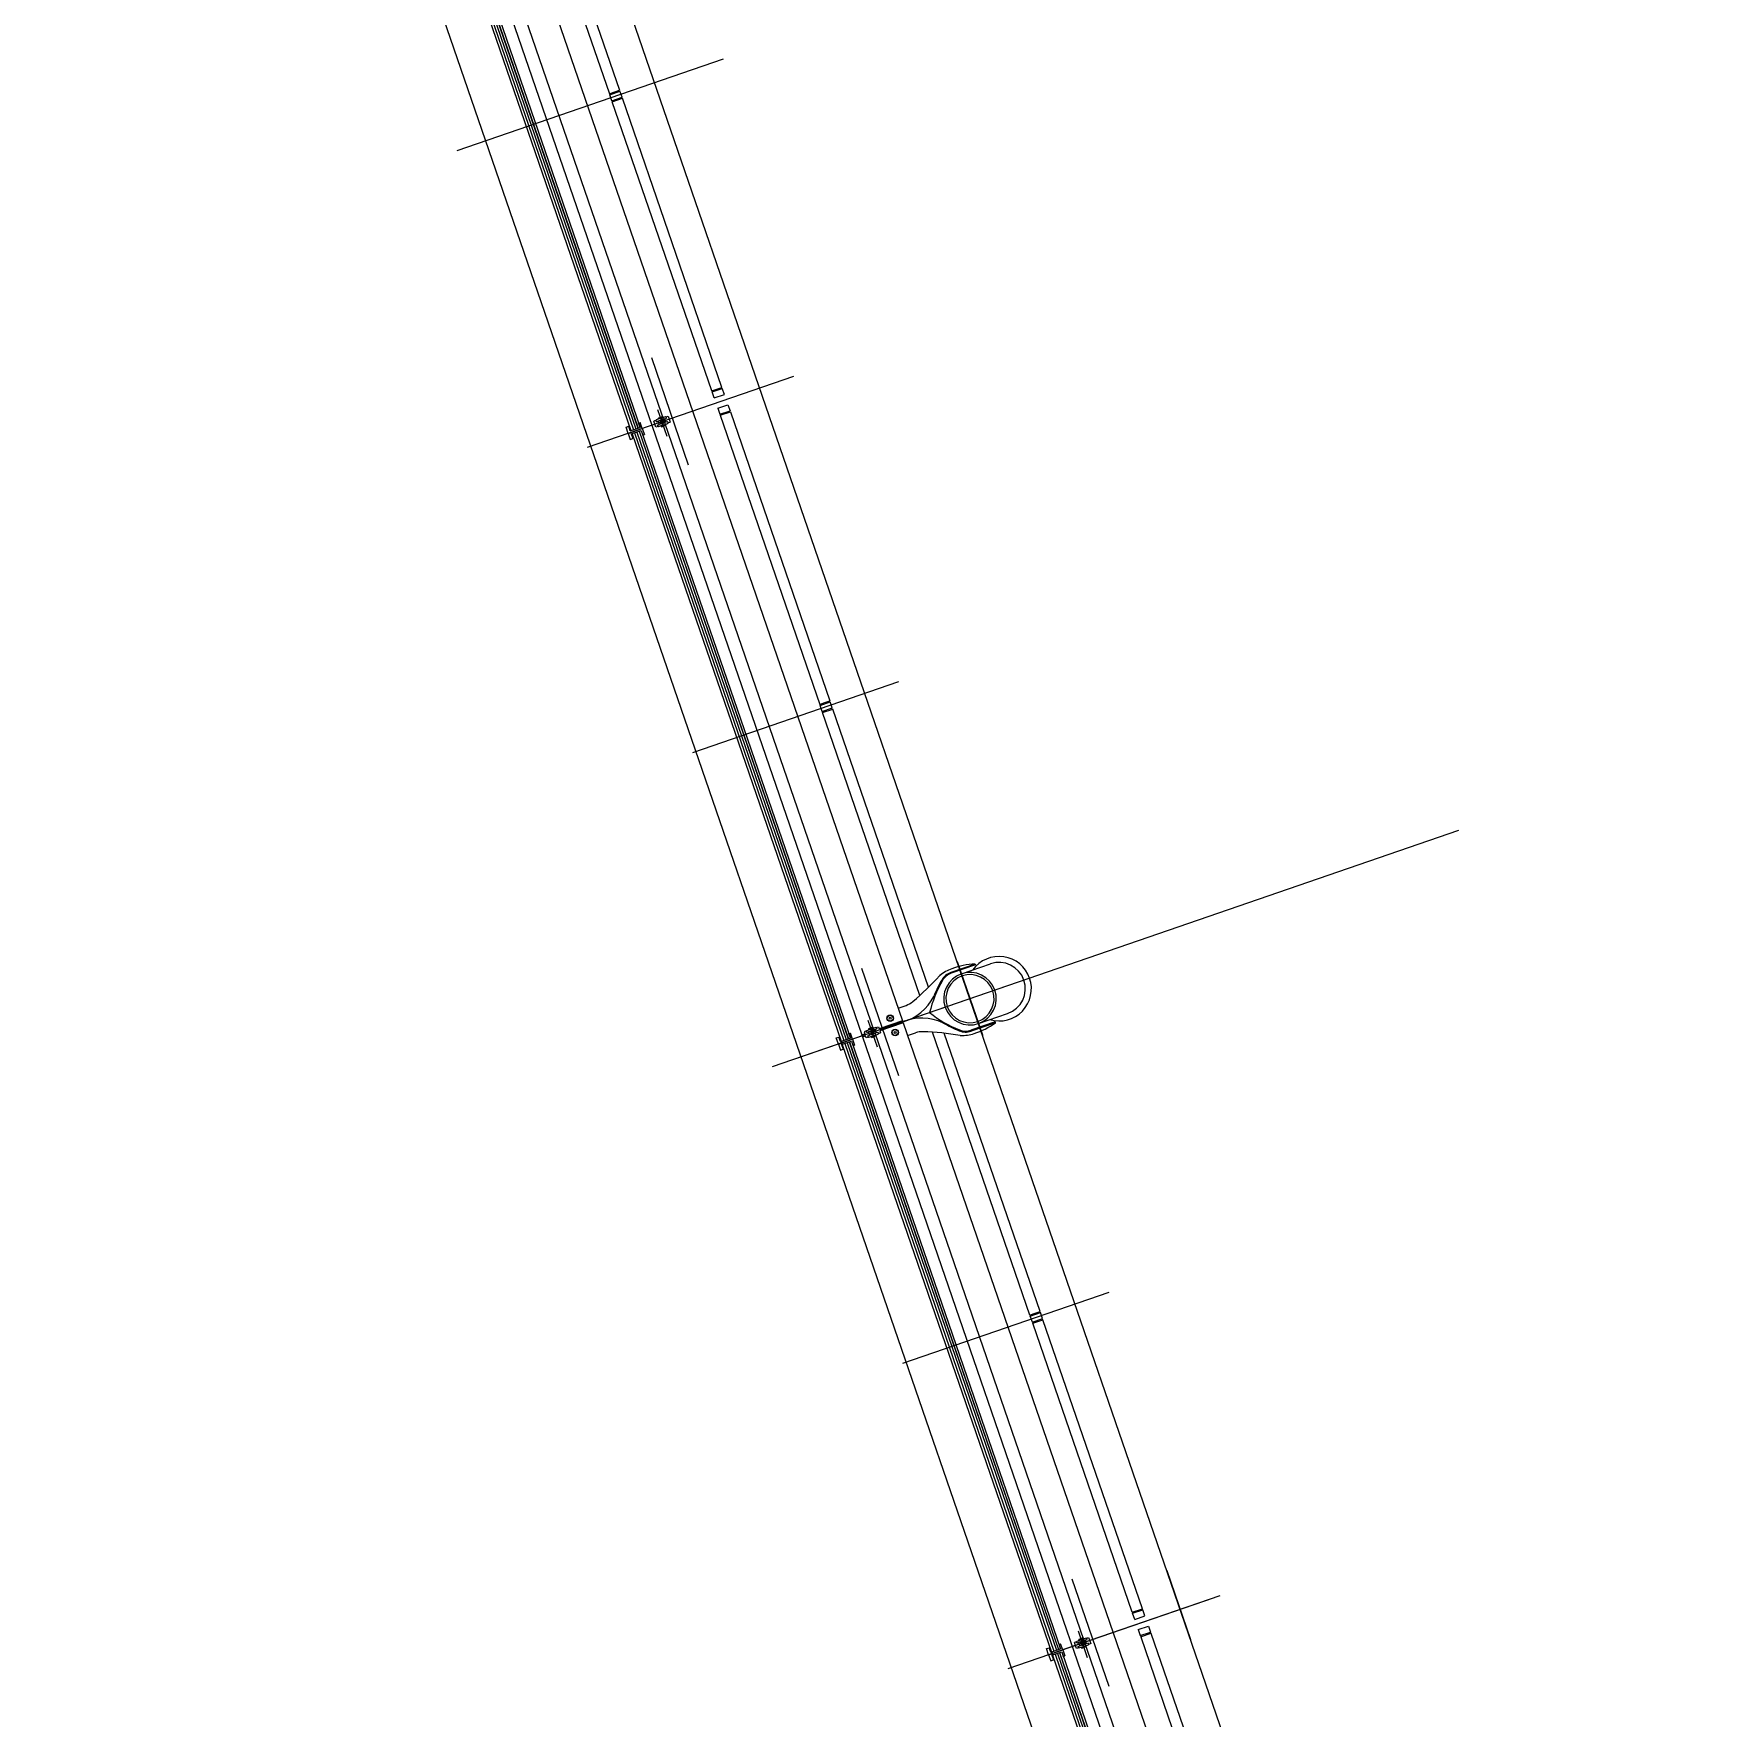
# Model space of a CAD drawing. Extents: x 809487 to 809680, y 818779 to 819225.
# Drawn here: x 809520.34 to 809528.15, y 819100.19 to 819108.01 of the extents above; entities that cross this region are included whole.
import ezdxf

# ---------------------------------------------------------------- set-up
doc = ezdxf.new("R2010")
doc.units = 0
for name, color, linetype in [('F-RC', 7, 'Continuous'), ('MAJ214__', 7, 'Continuous'), ('MAJ270__', 7, 'Continuous'), ('MAJ292__', 7, 'Continuous')]:
    doc.layers.add(name, color=color, linetype=linetype)

msp = doc.modelspace()

# ---------------------------------------------------------------- linework, layer by layer
at = {"layer": 'F-RC'}
for p, q in [((809522.8535, 819108.3621), (809523.0635, 819107.7522)), ((809522.8062, 819108.3458), (809523.0162, 819107.7359)), ((809523.0162, 819107.7359), (809523.0359, 819107.7427)), ((809523.0179, 819107.7312), (809523.0651, 819107.7475)), ((809523.0197, 819107.7319), (809523.0181, 819107.7366)), ((809523.0359, 819107.7427), (809523.0635, 819107.7522)), ((809523.0632, 819107.7468), (809523.0616, 819107.7516)), ((809523.0749, 819107.7191), (809523.0651, 819107.7475)), ((809523.0276, 819107.7028), (809523.0179, 819107.7312)), ((809523.0276, 819107.7028), (809523.0749, 819107.7191)), ((809523.0293, 819107.6981), (809523.0765, 819107.7144)), ((809523.4916, 819106.3555), (809523.0293, 819107.6981)), ((809523.0311, 819107.6988), (809523.0295, 819107.7035)), ((809523.0746, 819107.7137), (809523.073, 819107.7185)), ((809523.5388, 819106.3717), (809523.0765, 819107.7144)), ((809523.4916, 819106.3555), (809523.5388, 819106.3717)), ((809523.4932, 819106.3507), (809523.5405, 819106.367)), ((809523.503, 819106.3224), (809523.4932, 819106.3507)), ((809523.4951, 819106.3514), (809523.4935, 819106.3561)), ((809523.503, 819106.3224), (809523.5502, 819106.3387)), ((809523.5386, 819106.3664), (809523.5369, 819106.3711)), ((809523.5502, 819106.3387), (809523.5405, 819106.367)), ((809523.5192, 819106.2751), (809523.5665, 819106.2914)), ((809523.5192, 819106.2751), (809523.529, 819106.2467)), ((809523.529, 819106.2467), (809523.5763, 819106.263)), ((809523.5306, 819106.242), (809523.5779, 819106.2583)), ((809523.5309, 819106.2474), (809523.5325, 819106.2427)), ((809523.5665, 819106.2914), (809523.5763, 819106.263)), ((809523.5744, 819106.2624), (809523.576, 819106.2576)), ((809523.5779, 819106.2583), (809524.0402, 819104.9156)), ((809523.5306, 819106.242), (809523.9929, 819104.8994)), ((809524.0126, 819104.9061), (809524.0402, 819104.9156)), ((809524.0399, 819104.9103), (809524.0383, 819104.915)), ((809523.9929, 819104.8994), (809524.0126, 819104.9061)), ((809523.9946, 819104.8946), (809524.0418, 819104.9109)), ((809524.0043, 819104.8663), (809523.9946, 819104.8946)), ((809523.9965, 819104.8953), (809523.9948, 819104.9)), ((809524.0043, 819104.8663), (809524.0516, 819104.8826)), ((809524.006, 819104.8616), (809524.0532, 819104.8778)), ((809524.4584, 819103.5477), (809524.006, 819104.8616)), ((809524.0078, 819104.8622), (809524.0062, 819104.8669)), ((809524.0516, 819104.8826), (809524.0418, 819104.9109)), ((809524.0513, 819104.8772), (809524.0497, 819104.8819)), ((809524.4984, 819103.5851), (809524.0532, 819104.8778)), ((809524.9696, 819102.0628), (809524.5172, 819103.3767)), ((809525.0169, 819102.0791), (809524.5718, 819103.3718)), ((809524.9696, 819102.0628), (809524.9893, 819102.0696)), ((809524.9713, 819102.0581), (809525.0185, 819102.0744)), ((809524.981, 819102.0297), (809524.9713, 819102.0581)), ((809524.9732, 819102.0587), (809524.9715, 819102.0635)), ((809524.981, 819102.0297), (809525.0283, 819102.046)), ((809524.9827, 819102.025), (809525.0299, 819102.0413)), ((809525.445, 819100.6824), (809524.9827, 819102.025)), ((809524.9846, 819102.0256), (809524.9829, 819102.0304)), ((809524.9893, 819102.0696), (809525.0169, 819102.0791)), ((809525.0167, 819102.0737), (809525.015, 819102.0784)), ((809525.0283, 819102.046), (809525.0185, 819102.0744)), ((809525.028, 819102.0406), (809525.0264, 819102.0453)), ((809525.4922, 819100.6986), (809525.0299, 819102.0413)), ((809525.445, 819100.6824), (809525.4922, 819100.6986)), ((809525.4466, 819100.6776), (809525.4939, 819100.6939)), ((809525.492, 819100.6933), (809525.4904, 819100.698)), ((809525.5036, 819100.6655), (809525.4939, 819100.6939)), ((809525.4564, 819100.6493), (809525.4466, 819100.6776)), ((809525.4485, 819100.6783), (809525.4469, 819100.683)), ((809525.4564, 819100.6493), (809525.5036, 819100.6655)), ((809525.4726, 819100.602), (809525.5199, 819100.6183)), ((809525.5199, 819100.6183), (809525.5297, 819100.5899)), ((809525.4726, 819100.602), (809525.4824, 819100.5736)), ((809525.4824, 819100.5736), (809525.5297, 819100.5899)), ((809525.484, 819100.5689), (809525.5313, 819100.5852)), ((809525.484, 819100.5689), (809525.9463, 819099.2263)), ((809525.4843, 819100.5743), (809525.4859, 819100.5695)), ((809525.5278, 819100.5893), (809525.5294, 819100.5845)), ((809525.5313, 819100.5852), (809525.9936, 819099.2425))]:
    msp.add_line(p, q, dxfattribs=at)
at = {"layer": 'MAJ214__'}
for p, q in [((809522.156, 819108.9971), (809523.1278, 819106.1747)), ((809522.1673, 819109.001), (809523.1391, 819106.1786)), ((809522.1768, 819109.0042), (809523.1486, 819106.1819)), ((809522.1775, 819109.0045), (809523.1493, 819106.1821)), ((809522.2382, 819109.028), (809524.1883, 819103.3644)), ((809523.1535, 819106.1677), (809524.1253, 819103.3453)), ((809523.1542, 819106.1679), (809524.126, 819103.3456)), ((809523.233, 819106.2188), (809523.2226, 819106.2153)), ((809523.2324, 819106.1869), (809523.2226, 819106.2153)), ((809523.2428, 819106.1905), (809523.2324, 819106.1869)), ((809523.2403, 819106.1963), (809523.2479, 819106.1989)), ((809523.273, 819106.226), (809523.2422, 819106.2154)), ((809523.2431, 819106.2279), (809523.2648, 819106.2354)), ((809523.2437, 819106.2291), (809523.2431, 819106.2279)), ((809523.2441, 819106.225), (809523.2431, 819106.2279)), ((809523.2636, 819106.236), (809523.2437, 819106.2291)), ((809523.2438, 819106.1895), (809523.2878, 819106.2047)), ((809523.2441, 819106.225), (809523.2658, 819106.2325)), ((809523.2459, 819106.2257), (809523.2463, 819106.2247)), ((809523.2787, 819106.2095), (809523.2479, 819106.1989)), ((809523.277, 819106.1999), (809523.2553, 819106.1924)), ((809523.2563, 819106.1896), (809523.2553, 819106.1924)), ((809523.278, 819106.1971), (809523.2563, 819106.1896)), ((809523.2575, 819106.189), (809523.2563, 819106.1896)), ((809523.2569, 819106.194), (809523.257, 819106.1935)), ((809523.2577, 819106.1932), (809523.257, 819106.1935)), ((809523.2575, 819106.189), (809523.2774, 819106.1958)), ((809523.2636, 819106.236), (809523.2648, 819106.2354)), ((809523.2639, 819106.2319), (809523.2642, 819106.2309)), ((809523.2658, 819106.2325), (809523.2648, 819106.2354)), ((809523.2732, 819106.2261), (809523.2808, 819106.2287)), ((809523.2747, 819106.1991), (809523.275, 819106.1997)), ((809523.2748, 819106.2002), (809523.275, 819106.1997)), ((809523.278, 819106.1971), (809523.277, 819106.1999)), ((809523.2774, 819106.1958), (809523.278, 819106.1971)), ((809523.2783, 819106.2345), (809523.2887, 819106.238)), ((809523.2865, 819106.2121), (809523.2789, 819106.2095)), ((809523.2985, 819106.2097), (809523.2881, 819106.2061)), ((809523.2887, 819106.238), (809523.2985, 819106.2097)), ((809523.1327, 819106.1605), (809524.1045, 819103.3381)), ((809523.144, 819106.1644), (809524.1159, 819103.342)), ((809524.3774, 819103.4295), (809524.2687, 819103.392)), ((809524.1883, 819103.3644), (809524.2025, 819103.3693)), ((809524.1916, 819103.3549), (809524.2058, 819103.3598)), ((809524.1916, 819103.3549), (809526.1417, 819097.6912)), ((809524.2097, 819103.3823), (809524.1993, 819103.3787)), ((809524.1993, 819103.3787), (809524.2025, 819103.3693)), ((809524.2091, 819103.3503), (809524.2058, 819103.3598)), ((809524.2195, 819103.3539), (809524.2091, 819103.3503)), ((809524.217, 819103.3597), (809524.2246, 819103.3623)), ((809524.2497, 819103.3895), (809524.2189, 819103.3789)), ((809524.2198, 819103.3913), (809524.2415, 819103.3988)), ((809524.2204, 819103.3926), (809524.2198, 819103.3913)), ((809524.2208, 819103.3885), (809524.2198, 819103.3913)), ((809524.2403, 819103.3994), (809524.2204, 819103.3926)), ((809524.2206, 819103.353), (809524.2645, 819103.3681)), ((809524.2208, 819103.3885), (809524.2425, 819103.396)), ((809524.2227, 819103.3891), (809524.223, 819103.3882)), ((809524.2554, 819103.3729), (809524.2246, 819103.3623)), ((809524.2537, 819103.3633), (809524.232, 819103.3559)), ((809524.233, 819103.353), (809524.232, 819103.3559)), ((809524.2547, 819103.3605), (809524.233, 819103.353)), ((809524.2342, 819103.3524), (809524.233, 819103.353)), ((809524.2336, 819103.3575), (809524.2337, 819103.357)), ((809524.2344, 819103.3567), (809524.2337, 819103.357)), ((809524.2342, 819103.3524), (809524.2541, 819103.3592)), ((809524.2403, 819103.3994), (809524.2415, 819103.3988)), ((809524.2406, 819103.3953), (809524.2409, 819103.3944)), ((809524.2425, 819103.396), (809524.2415, 819103.3988)), ((809524.2499, 819103.3895), (809524.2575, 819103.3921)), ((809524.2514, 819103.3625), (809524.2517, 819103.3632)), ((809524.2515, 819103.3636), (809524.2517, 819103.3632)), ((809524.2547, 819103.3605), (809524.2537, 819103.3633)), ((809524.2541, 819103.3592), (809524.2547, 819103.3605)), ((809524.255, 819103.3979), (809524.2654, 819103.4015)), ((809524.2632, 819103.3756), (809524.2556, 819103.373)), ((809524.2752, 819103.3731), (809524.2648, 819103.3695)), ((809524.2654, 819103.4015), (809524.2687, 819103.392)), ((809524.3807, 819103.42), (809524.272, 819103.3826)), ((809524.272, 819103.3826), (809524.2752, 819103.3731)), ((809524.1094, 819103.324), (809525.0812, 819100.5016)), ((809524.1207, 819103.3279), (809525.0926, 819100.5055)), ((809524.1302, 819103.3311), (809525.102, 819100.5087)), ((809524.1309, 819103.3314), (809525.1027, 819100.509)), ((809525.1864, 819100.5457), (809525.176, 819100.5422)), ((809525.1858, 819100.5138), (809525.176, 819100.5422)), ((809525.2264, 819100.5529), (809525.1956, 819100.5423)), ((809525.1965, 819100.5548), (809525.2182, 819100.5622)), ((809525.1971, 819100.556), (809525.1965, 819100.5548)), ((809525.1975, 819100.5519), (809525.1965, 819100.5548)), ((809525.217, 819100.5629), (809525.1971, 819100.556)), ((809525.1975, 819100.5519), (809525.2192, 819100.5594)), ((809525.1994, 819100.5526), (809525.1997, 819100.5516)), ((809525.2321, 819100.5364), (809525.2013, 819100.5258)), ((809525.217, 819100.5629), (809525.2182, 819100.5622)), ((809525.2173, 819100.5588), (809525.2176, 819100.5578)), ((809525.2192, 819100.5594), (809525.2182, 819100.5622)), ((809525.2266, 819100.553), (809525.2342, 819100.5556)), ((809525.2317, 819100.5613), (809525.2422, 819100.5649)), ((809525.2399, 819100.539), (809525.2323, 819100.5364)), ((809525.2519, 819100.5366), (809525.2415, 819100.533)), ((809525.2422, 819100.5649), (809525.2519, 819100.5366)), ((809525.0861, 819100.4874), (809526.0579, 819097.665)), ((809525.0974, 819100.4913), (809526.0693, 819097.6689)), ((809525.1069, 819100.4946), (809526.0787, 819097.6722)), ((809525.1076, 819100.4948), (809526.0794, 819097.6724)), ((809525.1962, 819100.5174), (809525.1858, 819100.5138)), ((809525.1937, 819100.5231), (809525.2013, 819100.5258)), ((809525.1973, 819100.5164), (809525.2412, 819100.5316)), ((809525.2304, 819100.5268), (809525.2087, 819100.5193)), ((809525.2097, 819100.5165), (809525.2087, 819100.5193)), ((809525.2314, 819100.524), (809525.2097, 819100.5165)), ((809525.2109, 819100.5158), (809525.2097, 819100.5165)), ((809525.2103, 819100.5209), (809525.2104, 819100.5204)), ((809525.2111, 819100.5201), (809525.2104, 819100.5204)), ((809525.2109, 819100.5158), (809525.2308, 819100.5227)), ((809525.2281, 819100.526), (809525.2284, 819100.5266)), ((809525.2282, 819100.5271), (809525.2284, 819100.5266)), ((809525.2314, 819100.524), (809525.2304, 819100.5268)), ((809525.2308, 819100.5227), (809525.2314, 819100.524))]:
    msp.add_line(p, q, dxfattribs=at)
for points in [[(809523.2772, 819106.2354), (809523.2333, 819106.2203)], [(809524.7153, 819103.6929), (809524.6025, 819103.6541)], [(809524.254, 819103.3988), (809524.21, 819103.3837)], [(809524.8091, 819103.4204), (809524.6963, 819103.3816)], [(809525.2307, 819100.5623), (809525.1867, 819100.5472)]]:
    msp.add_lwpolyline(points, dxfattribs=at)
for centre, radius in [((809523.2605, 819106.2125), 0.006), ((809524.3204, 819103.4416), 0.0155), ((809524.3204, 819103.4416), 0.0135), ((809524.3204, 819103.4416), 0.0042), ((809524.3432, 819103.3754), 0.0155), ((809524.3432, 819103.3754), 0.0135), ((809524.3432, 819103.3754), 0.0042), ((809525.214, 819100.5394), 0.006)]:
    msp.add_circle(centre, radius, dxfattribs=at)
for centre, radius, start, end in [((809523.2605, 819106.2125), 0.0095, 145.18264, 252.81736), ((809523.2605, 819106.2125), 0.0109, 101.1265, 116.87349), ((809523.2605, 819106.2125), 0.0109, 281.1265, 296.87349), ((809523.2605, 819106.2125), 0.0095, 326.69488, 71.30512), ((809525.0506, 819103.335), 0.567, 149.96236, 158.10407), ((809524.6283, 819103.5792), 0.0792, 109, 149.96236), ((809524.3167, 819103.6468), 0.2307, 285.67731, 333.23123), ((809524.5059, 819103.5539), 0.02, 326.67541, 338.10407), ((809524.4666, 819103.2113), 0.2307, 64.76877, 112.32268), ((809524.3167, 819103.6468), 0.2307, 285.67731, 292.32268), ((809524.4666, 819103.2113), 0.2307, 105.67731, 112.32268), ((809524.2373, 819103.3759), 0.0095, 145.18264, 198.99991), ((809524.2373, 819103.3759), 0.0095, 198.99991, 252.81736), ((809524.2373, 819103.3759), 0.006, 19.00013, 198.99986), ((809524.2373, 819103.3759), 0.006, 198.99986, 19.00013), ((809524.2373, 819103.3759), 0.0109, 101.1265, 116.87349), ((809524.2373, 819103.3759), 0.0109, 281.1265, 296.87349), ((809524.2373, 819103.3759), 0.0095, 19.00008, 71.30512), ((809524.2373, 819103.3759), 0.0095, 326.69488, 19.00008), ((809524.5585, 819103.4011), 0.02, 59.89592, 71.32459), ((809524.853, 819103.9089), 0.567, 239.89592, 248.03764), ((809524.6705, 819103.4565), 0.0792, 248.03764, 289), ((809525.214, 819100.5394), 0.0095, 145.18264, 252.81736), ((809525.214, 819100.5394), 0.0109, 101.1265, 116.87349), ((809525.214, 819100.5394), 0.0095, 326.69488, 71.30512), ((809525.214, 819100.5394), 0.0109, 281.1265, 296.87349)]:
    msp.add_arc(centre, radius, start, end, dxfattribs=at)
for points, degree in [([(809523.233, 819106.2195), (809523.233, 819106.2196), (809523.233, 819106.2197), (809523.233, 819106.2198), (809523.233, 819106.2198), (809523.233, 819106.2199), (809523.233, 819106.2199), (809523.2331, 819106.22), (809523.2331, 819106.22), (809523.2331, 819106.2201), (809523.2331, 819106.2201), (809523.2331, 819106.2202), (809523.2332, 819106.2202), (809523.2332, 819106.2202), (809523.2332, 819106.2203), (809523.2333, 819106.2203)], 3), ([(809523.2338, 819106.2134), (809523.2337, 819106.2137), (809523.2336, 819106.214), (809523.2334, 819106.2149), (809523.2333, 819106.2154), (809523.2332, 819106.2166), (809523.2331, 819106.2171), (809523.233, 819106.2183), (809523.233, 819106.2189), (809523.233, 819106.2195)], 3), ([(809523.2338, 819106.2134), (809523.2338, 819106.2133), (809523.2338, 819106.2133), (809523.2338, 819106.2133), (809523.2339, 819106.2132), (809523.2339, 819106.2132), (809523.2339, 819106.2132), (809523.2339, 819106.2132)], 3), ([(809523.2346, 819106.2128), (809523.2346, 819106.2128), (809523.2346, 819106.2128), (809523.2346, 819106.2128), (809523.2346, 819106.2128), (809523.2345, 819106.2128), (809523.2344, 819106.2128), (809523.2343, 819106.2128), (809523.2342, 819106.2128), (809523.2341, 819106.2129), (809523.234, 819106.2129), (809523.2339, 819106.213), (809523.2339, 819106.2131), (809523.2339, 819106.2132)], 3), ([(809523.2346, 819106.2128), (809523.2353, 819106.213), (809523.2359, 819106.2132), (809523.2375, 819106.2138), (809523.2385, 819106.2141), (809523.24, 819106.2147), (809523.2406, 819106.2149), (809523.2416, 819106.2152), (809523.2419, 819106.2153), (809523.2422, 819106.2154)], 3), ([(809523.2346, 819106.2128), (809523.2355, 819106.2131), (809523.2364, 819106.2134), (809523.2373, 819106.2137), (809523.2385, 819106.2141), (809523.2398, 819106.2146), (809523.2411, 819106.215), (809523.2415, 819106.2152), (809523.2419, 819106.2153), (809523.2422, 819106.2154)], 3), ([(809523.24, 819106.1955), (809523.24, 819106.1955), (809523.2399, 819106.1956), (809523.2399, 819106.1957), (809523.2399, 819106.1957), (809523.24, 819106.1959), (809523.24, 819106.196), (809523.2401, 819106.1961), (809523.2401, 819106.1961), (809523.2402, 819106.1962), (809523.2403, 819106.1962), (809523.2403, 819106.1963), (809523.2403, 819106.1963), (809523.2403, 819106.1963)], 3), ([(809523.24, 819106.1955), (809523.24, 819106.1955), (809523.24, 819106.1955), (809523.24, 819106.1954), (809523.24, 819106.1954), (809523.24, 819106.1953), (809523.24, 819106.1953), (809523.24, 819106.1953)], 3), ([(809523.2432, 819106.1899), (809523.2428, 819106.1904), (809523.2424, 819106.1909), (809523.2418, 819106.1919), (809523.2415, 819106.1924), (809523.2409, 819106.1934), (809523.2407, 819106.1939), (809523.2403, 819106.1947), (809523.2402, 819106.195), (809523.24, 819106.1953)], 3), ([(809523.2422, 819106.2154), (809523.2422, 819106.2154), (809523.2422, 819106.2154), (809523.2423, 819106.2152), (809523.2424, 819106.215), (809523.2425, 819106.2145), (809523.2425, 819106.2141), (809523.2427, 819106.2128), (809523.2429, 819106.2118), (809523.2433, 819106.2095), (809523.2436, 819106.2083), (809523.2444, 819106.206), (809523.2448, 819106.2049), (809523.2458, 819106.2028), (809523.2463, 819106.2019), (809523.2471, 819106.2006), (809523.2474, 819106.2001), (809523.2477, 819106.1995), (809523.2478, 819106.1992), (809523.2479, 819106.199), (809523.2479, 819106.1989), (809523.2479, 819106.1989)], 3), ([(809523.2438, 819106.1895), (809523.2438, 819106.1895), (809523.2438, 819106.1895), (809523.2437, 819106.1895), (809523.2437, 819106.1895), (809523.2436, 819106.1896), (809523.2436, 819106.1896), (809523.2435, 819106.1896), (809523.2435, 819106.1896), (809523.2434, 819106.1897), (809523.2434, 819106.1897), (809523.2433, 819106.1898), (809523.2433, 819106.1898), (809523.2432, 819106.1899), (809523.2432, 819106.1899), (809523.2432, 819106.1899)], 3), ([(809523.2535, 819106.219), (809523.2535, 819106.219), (809523.2534, 819106.219), (809523.2534, 819106.2189), (809523.2533, 819106.2188), (809523.2532, 819106.2186), (809523.2531, 819106.2184), (809523.2528, 819106.218), (809523.2527, 819106.2179), (809523.2526, 819106.2177)], 3), ([(809523.2556, 819106.2222), (809523.2545, 819106.2205), (809523.2535, 819106.219)], 2), ([(809523.2575, 819106.2035), (809523.2577, 819106.2034), (809523.2579, 819106.2033), (809523.2583, 819106.2032), (809523.2585, 819106.2031), (809523.2588, 819106.203), (809523.2589, 819106.203), (809523.2589, 819106.203), (809523.259, 819106.203), (809523.259, 819106.203)], 3), ([(809523.2621, 819106.222), (809523.2604, 819106.2226), (809523.2584, 819106.2232)], 2), ([(809523.259, 819106.203), (809523.2607, 819106.2024), (809523.2627, 819106.2017)], 2), ([(809523.2636, 819106.2215), (809523.2634, 819106.2215), (809523.2632, 819106.2216), (809523.2628, 819106.2217), (809523.2626, 819106.2218), (809523.2623, 819106.2219), (809523.2622, 819106.2219), (809523.2622, 819106.222), (809523.2621, 819106.222), (809523.2621, 819106.222)], 3), ([(809523.2655, 819106.2027), (809523.2666, 819106.2044), (809523.2676, 819106.2059)], 2), ([(809523.2676, 819106.2059), (809523.2676, 819106.206), (809523.2677, 819106.206), (809523.2677, 819106.2061), (809523.2678, 819106.2061), (809523.2679, 819106.2064), (809523.268, 819106.2065), (809523.2683, 819106.2069), (809523.2684, 819106.2071), (809523.2685, 819106.2073)], 3), ([(809523.273, 819106.226), (809523.2731, 819106.226), (809523.2731, 819106.2261), (809523.2732, 819106.2261)], 2), ([(809523.273, 819106.226), (809523.2731, 819106.226), (809523.2731, 819106.2261), (809523.2732, 819106.2261)], 2), ([(809523.2789, 819106.2095), (809523.2789, 819106.2095), (809523.2789, 819106.2096), (809523.2788, 819106.2097), (809523.2787, 819106.2099), (809523.2786, 819106.2105), (809523.2785, 819106.2109), (809523.2784, 819106.2121), (809523.2782, 819106.2131), (809523.2778, 819106.2154), (809523.2775, 819106.2166), (809523.2767, 819106.2189), (809523.2763, 819106.22), (809523.2753, 819106.2221), (809523.2748, 819106.223), (809523.274, 819106.2243), (809523.2737, 819106.2248), (809523.2734, 819106.2255), (809523.2733, 819106.2257), (809523.2732, 819106.2259), (809523.2732, 819106.226), (809523.2732, 819106.2261)], 3), ([(809523.2772, 819106.2354), (809523.2773, 819106.2354), (809523.2773, 819106.2354), (809523.2774, 819106.2354), (809523.2774, 819106.2354), (809523.2775, 819106.2354), (809523.2775, 819106.2353), (809523.2776, 819106.2353), (809523.2776, 819106.2353), (809523.2777, 819106.2352), (809523.2777, 819106.2352), (809523.2778, 819106.2352), (809523.2778, 819106.2351), (809523.2779, 819106.2351), (809523.2779, 819106.235), (809523.2779, 819106.235)], 3), ([(809523.2779, 819106.235), (809523.2783, 819106.2345), (809523.2787, 819106.234), (809523.2793, 819106.233), (809523.2796, 819106.2326), (809523.2802, 819106.2316), (809523.2804, 819106.2311), (809523.2808, 819106.2303), (809523.2809, 819106.23), (809523.2811, 819106.2296)], 3), ([(809523.2789, 819106.2095), (809523.2788, 819106.2095), (809523.2788, 819106.2095), (809523.2787, 819106.2095)], 2), ([(809523.2811, 819106.2294), (809523.2811, 819106.2294), (809523.2812, 819106.2294), (809523.2812, 819106.2293), (809523.2812, 819106.2292), (809523.2811, 819106.229), (809523.2811, 819106.229), (809523.281, 819106.2289), (809523.281, 819106.2288), (809523.2809, 819106.2287), (809523.2808, 819106.2287), (809523.2808, 819106.2287), (809523.2808, 819106.2287), (809523.2808, 819106.2287)], 3), ([(809523.2811, 819106.2294), (809523.2811, 819106.2295), (809523.2811, 819106.2295), (809523.2811, 819106.2295), (809523.2811, 819106.2295), (809523.2811, 819106.2296), (809523.2811, 819106.2296), (809523.2811, 819106.2296)], 3), ([(809523.2865, 819106.2121), (809523.2865, 819106.2121), (809523.2865, 819106.2121), (809523.2865, 819106.2121), (809523.2865, 819106.2122), (809523.2866, 819106.2122), (809523.2867, 819106.2122), (809523.2868, 819106.2122), (809523.2869, 819106.2121), (809523.287, 819106.2121), (809523.2871, 819106.212), (809523.2872, 819106.2119), (809523.2872, 819106.2118), (809523.2872, 819106.2118)], 3), ([(809523.2873, 819106.2116), (809523.2873, 819106.2116), (809523.2873, 819106.2116), (809523.2873, 819106.2117), (809523.2872, 819106.2117), (809523.2872, 819106.2117), (809523.2872, 819106.2117), (809523.2872, 819106.2118)], 3), ([(809523.2873, 819106.2116), (809523.2874, 819106.2112), (809523.2875, 819106.2109), (809523.2877, 819106.21), (809523.2878, 819106.2095), (809523.2879, 819106.2084), (809523.288, 819106.2078), (809523.2881, 819106.2066), (809523.2881, 819106.206), (809523.2881, 819106.2054)], 3), ([(809523.2881, 819106.2054), (809523.2881, 819106.2053), (809523.2881, 819106.2053), (809523.2881, 819106.2052), (809523.2881, 819106.2051), (809523.2881, 819106.2051), (809523.2881, 819106.205), (809523.288, 819106.205), (809523.288, 819106.2049), (809523.288, 819106.2049), (809523.288, 819106.2048), (809523.288, 819106.2048), (809523.2879, 819106.2048), (809523.2879, 819106.2047), (809523.2879, 819106.2047), (809523.2878, 819106.2047)], 3), ([(809524.2097, 819103.383), (809524.2097, 819103.383), (809524.2097, 819103.3831), (809524.2097, 819103.3832), (809524.2097, 819103.3832), (809524.2097, 819103.3833), (809524.2097, 819103.3834), (809524.2098, 819103.3834), (809524.2098, 819103.3834), (809524.2098, 819103.3835), (809524.2098, 819103.3835), (809524.2098, 819103.3836), (809524.2099, 819103.3836), (809524.2099, 819103.3837), (809524.2099, 819103.3837), (809524.21, 819103.3837)], 3), ([(809524.2105, 819103.3768), (809524.2104, 819103.3771), (809524.2103, 819103.3775), (809524.2101, 819103.3783), (809524.21, 819103.3789), (809524.2099, 819103.38), (809524.2098, 819103.3806), (809524.2097, 819103.3818), (809524.2097, 819103.3824), (809524.2097, 819103.383)], 3), ([(809524.2105, 819103.3768), (809524.2105, 819103.3768), (809524.2105, 819103.3768), (809524.2105, 819103.3767), (809524.2106, 819103.3767), (809524.2106, 819103.3766), (809524.2106, 819103.3766), (809524.2106, 819103.3766)], 3), ([(809524.2113, 819103.3762), (809524.2113, 819103.3762), (809524.2113, 819103.3762), (809524.2113, 819103.3762), (809524.2113, 819103.3762), (809524.2112, 819103.3762), (809524.2111, 819103.3762), (809524.211, 819103.3762), (809524.2109, 819103.3762), (809524.2108, 819103.3763), (809524.2107, 819103.3764), (809524.2106, 819103.3765), (809524.2106, 819103.3765), (809524.2106, 819103.3766)], 3), ([(809524.2113, 819103.3762), (809524.212, 819103.3765), (809524.2126, 819103.3767), (809524.2142, 819103.3772), (809524.2152, 819103.3776), (809524.2167, 819103.3781), (809524.2173, 819103.3783), (809524.2183, 819103.3786), (809524.2186, 819103.3787), (809524.2189, 819103.3789)], 3), ([(809524.2113, 819103.3762), (809524.2122, 819103.3765), (809524.2131, 819103.3768), (809524.214, 819103.3772), (809524.2152, 819103.3776), (809524.2165, 819103.378), (809524.2178, 819103.3785), (809524.2182, 819103.3786), (809524.2186, 819103.3787), (809524.2189, 819103.3789)], 3), ([(809524.2167, 819103.3589), (809524.2167, 819103.359), (809524.2166, 819103.359), (809524.2166, 819103.3591), (809524.2166, 819103.3592), (809524.2167, 819103.3593), (809524.2167, 819103.3594), (809524.2168, 819103.3595), (809524.2168, 819103.3596), (809524.2169, 819103.3596), (809524.217, 819103.3597), (809524.217, 819103.3597), (809524.217, 819103.3597), (809524.217, 819103.3597)], 3), ([(809524.2167, 819103.3589), (809524.2167, 819103.3589), (809524.2167, 819103.3589), (809524.2167, 819103.3589), (809524.2167, 819103.3588), (809524.2167, 819103.3588), (809524.2167, 819103.3588), (809524.2167, 819103.3587)], 3), ([(809524.2199, 819103.3534), (809524.2195, 819103.3539), (809524.2191, 819103.3544), (809524.2185, 819103.3553), (809524.2182, 819103.3558), (809524.2176, 819103.3568), (809524.2174, 819103.3573), (809524.217, 819103.3581), (809524.2169, 819103.3584), (809524.2167, 819103.3587)], 3), ([(809524.2189, 819103.3789), (809524.2189, 819103.3788), (809524.2189, 819103.3788), (809524.219, 819103.3787), (809524.2191, 819103.3785), (809524.2192, 819103.3779), (809524.2193, 819103.3775), (809524.2194, 819103.3763), (809524.2196, 819103.3753), (809524.22, 819103.373), (809524.2203, 819103.3718), (809524.2207, 819103.3705), (809524.2208, 819103.3704), (809524.2208, 819103.3703)], 3), ([(809524.2206, 819103.353), (809524.2205, 819103.353), (809524.2205, 819103.353), (809524.2204, 819103.353), (809524.2204, 819103.353), (809524.2203, 819103.353), (809524.2203, 819103.353), (809524.2202, 819103.3531), (809524.2202, 819103.3531), (809524.2201, 819103.3531), (809524.2201, 819103.3532), (809524.22, 819103.3532), (809524.22, 819103.3532), (809524.2199, 819103.3533), (809524.2199, 819103.3533), (809524.2199, 819103.3534)], 3), ([(809524.2208, 819103.3703), (809524.2212, 819103.3692), (809524.2216, 819103.3683), (809524.2225, 819103.3663), (809524.223, 819103.3653), (809524.2238, 819103.364), (809524.2241, 819103.3636), (809524.2244, 819103.3629), (809524.2245, 819103.3627), (809524.2246, 819103.3624), (809524.2246, 819103.3624), (809524.2246, 819103.3623)], 3), ([(809524.2302, 819103.3824), (809524.2302, 819103.3824), (809524.2301, 819103.3824), (809524.2301, 819103.3823), (809524.23, 819103.3822), (809524.2299, 819103.382), (809524.2298, 819103.3818), (809524.2295, 819103.3815), (809524.2294, 819103.3813), (809524.2293, 819103.3811)], 3), ([(809524.2323, 819103.3857), (809524.2312, 819103.384), (809524.2302, 819103.3824)], 2), ([(809524.2342, 819103.3669), (809524.2344, 819103.3669), (809524.2346, 819103.3668), (809524.235, 819103.3666), (809524.2352, 819103.3666), (809524.2355, 819103.3665), (809524.2356, 819103.3665), (809524.2356, 819103.3664), (809524.2357, 819103.3664), (809524.2357, 819103.3664)], 3), ([(809524.2388, 819103.3854), (809524.2371, 819103.386), (809524.2351, 819103.3867)], 2), ([(809524.2357, 819103.3664), (809524.2374, 819103.3658), (809524.2394, 819103.3652)], 2), ([(809524.2403, 819103.3849), (809524.2401, 819103.385), (809524.2399, 819103.385), (809524.2395, 819103.3852), (809524.2393, 819103.3853), (809524.239, 819103.3853), (809524.2389, 819103.3854), (809524.2389, 819103.3854), (809524.2388, 819103.3854), (809524.2388, 819103.3854)], 3), ([(809524.2422, 819103.3661), (809524.2433, 819103.3679), (809524.2443, 819103.3694)], 2), ([(809524.2443, 819103.3694), (809524.2443, 819103.3694), (809524.2444, 819103.3694), (809524.2444, 819103.3695), (809524.2445, 819103.3696), (809524.2446, 819103.3698), (809524.2447, 819103.37), (809524.245, 819103.3703), (809524.2451, 819103.3705), (809524.2452, 819103.3707)], 3), ([(809524.2497, 819103.3895), (809524.2498, 819103.3895), (809524.2498, 819103.3895), (809524.2499, 819103.3895)], 2), ([(809524.2497, 819103.3895), (809524.2498, 819103.3895), (809524.2498, 819103.3895), (809524.2499, 819103.3895)], 2), ([(809524.2537, 819103.3816), (809524.2533, 819103.3826), (809524.2529, 819103.3836), (809524.252, 819103.3856), (809524.2515, 819103.3865), (809524.2507, 819103.3878), (809524.2504, 819103.3883), (809524.2501, 819103.3889), (809524.25, 819103.3891), (809524.2499, 819103.3894), (809524.2499, 819103.3895), (809524.2499, 819103.3895)], 3), ([(809524.2556, 819103.373), (809524.2556, 819103.373), (809524.2556, 819103.373), (809524.2555, 819103.3731), (809524.2554, 819103.3733), (809524.2553, 819103.3739), (809524.2553, 819103.3743), (809524.2551, 819103.3756), (809524.2549, 819103.3766), (809524.2545, 819103.3788), (809524.2542, 819103.38), (809524.2538, 819103.3813), (809524.2537, 819103.3815), (809524.2537, 819103.3816)], 3), ([(809524.2546, 819103.3984), (809524.255, 819103.398), (809524.2554, 819103.3975), (809524.256, 819103.3965), (809524.2563, 819103.396), (809524.2569, 819103.395), (809524.2571, 819103.3945), (809524.2575, 819103.3937), (809524.2576, 819103.3934), (809524.2578, 819103.3931)], 3), ([(809524.2556, 819103.373), (809524.2555, 819103.3729), (809524.2555, 819103.3729), (809524.2554, 819103.3729)], 2), ([(809524.2578, 819103.3929), (809524.2578, 819103.3929), (809524.2579, 819103.3928), (809524.2579, 819103.3927), (809524.2579, 819103.3926), (809524.2578, 819103.3925), (809524.2578, 819103.3924), (809524.2577, 819103.3923), (809524.2577, 819103.3923), (809524.2576, 819103.3922), (809524.2575, 819103.3921), (809524.2575, 819103.3921), (809524.2575, 819103.3921), (809524.2575, 819103.3921)], 3), ([(809524.2578, 819103.3929), (809524.2578, 819103.3929), (809524.2578, 819103.3929), (809524.2578, 819103.393), (809524.2578, 819103.393), (809524.2578, 819103.393), (809524.2578, 819103.3931), (809524.2578, 819103.3931)], 3), ([(809524.2632, 819103.3756), (809524.2632, 819103.3756), (809524.2632, 819103.3756), (809524.2632, 819103.3756), (809524.2632, 819103.3756), (809524.2633, 819103.3756), (809524.2634, 819103.3756), (809524.2635, 819103.3756), (809524.2636, 819103.3756), (809524.2637, 819103.3755), (809524.2638, 819103.3755), (809524.2639, 819103.3754), (809524.2639, 819103.3753), (809524.2639, 819103.3752)], 3), ([(809524.264, 819103.375), (809524.264, 819103.375), (809524.264, 819103.3751), (809524.264, 819103.3751), (809524.2639, 819103.3751), (809524.2639, 819103.3752), (809524.2639, 819103.3752), (809524.2639, 819103.3752)], 3), ([(809524.264, 819103.375), (809524.2641, 819103.3747), (809524.2642, 819103.3743), (809524.2644, 819103.3735), (809524.2645, 819103.3729), (809524.2646, 819103.3718), (809524.2647, 819103.3713), (809524.2648, 819103.3701), (809524.2648, 819103.3695), (809524.2648, 819103.3689)], 3), ([(809524.2648, 819103.3689), (809524.2648, 819103.3688), (809524.2648, 819103.3687), (809524.2648, 819103.3686), (809524.2648, 819103.3686), (809524.2648, 819103.3685), (809524.2648, 819103.3685), (809524.2647, 819103.3684), (809524.2647, 819103.3684), (809524.2647, 819103.3683), (809524.2647, 819103.3683), (809524.2647, 819103.3682), (809524.2646, 819103.3682), (809524.2646, 819103.3681), (809524.2646, 819103.3681), (809524.2645, 819103.3681)], 3), ([(809525.1864, 819100.5464), (809525.1864, 819100.5465), (809525.1864, 819100.5465), (809525.1864, 819100.5466), (809525.1864, 819100.5467), (809525.1864, 819100.5468), (809525.1864, 819100.5468), (809525.1865, 819100.5469), (809525.1865, 819100.5469), (809525.1865, 819100.547), (809525.1865, 819100.547), (809525.1866, 819100.547), (809525.1866, 819100.5471), (809525.1866, 819100.5471), (809525.1867, 819100.5471), (809525.1867, 819100.5472)], 3), ([(809525.1872, 819100.5403), (809525.1871, 819100.5406), (809525.187, 819100.5409), (809525.1868, 819100.5418), (809525.1867, 819100.5423), (809525.1866, 819100.5434), (809525.1865, 819100.544), (809525.1864, 819100.5452), (809525.1864, 819100.5458), (809525.1864, 819100.5464)], 3), ([(809525.1872, 819100.5403), (809525.1872, 819100.5402), (809525.1872, 819100.5402), (809525.1873, 819100.5402), (809525.1873, 819100.5401), (809525.1873, 819100.5401), (809525.1873, 819100.5401), (809525.1873, 819100.5401)], 3), ([(809525.188, 819100.5397), (809525.188, 819100.5397), (809525.188, 819100.5397), (809525.188, 819100.5397), (809525.188, 819100.5397), (809525.1879, 819100.5397), (809525.1878, 819100.5397), (809525.1877, 819100.5397), (809525.1877, 819100.5397), (809525.1875, 819100.5398), (809525.1875, 819100.5398), (809525.1873, 819100.5399), (809525.1873, 819100.54), (809525.1873, 819100.5401)], 3), ([(809525.188, 819100.5397), (809525.1887, 819100.5399), (809525.1893, 819100.5401), (809525.1909, 819100.5407), (809525.1919, 819100.541), (809525.1934, 819100.5415), (809525.194, 819100.5418), (809525.195, 819100.5421), (809525.1953, 819100.5422), (809525.1956, 819100.5423)], 3), ([(809525.188, 819100.5397), (809525.1889, 819100.54), (809525.1898, 819100.5403), (809525.1907, 819100.5406), (809525.1919, 819100.541), (809525.1932, 819100.5415), (809525.1945, 819100.5419), (809525.1949, 819100.542), (809525.1953, 819100.5422), (809525.1956, 819100.5423)], 3), ([(809525.1956, 819100.5423), (809525.1956, 819100.5423), (809525.1957, 819100.5423), (809525.1957, 819100.5421), (809525.1958, 819100.5419), (809525.1959, 819100.5414), (809525.196, 819100.541), (809525.1961, 819100.5397), (809525.1963, 819100.5387), (809525.1967, 819100.5364), (809525.197, 819100.5352), (809525.1978, 819100.5329), (809525.1982, 819100.5318), (809525.1992, 819100.5297), (809525.1997, 819100.5288), (809525.2005, 819100.5275), (809525.2008, 819100.527), (809525.2011, 819100.5264), (809525.2012, 819100.5261), (809525.2013, 819100.5259), (809525.2013, 819100.5258), (809525.2013, 819100.5258)], 3), ([(809525.2069, 819100.5459), (809525.2069, 819100.5459), (809525.2068, 819100.5458), (809525.2068, 819100.5458), (809525.2067, 819100.5457), (809525.2066, 819100.5455), (809525.2065, 819100.5453), (809525.2062, 819100.5449), (809525.2061, 819100.5447), (809525.206, 819100.5446)], 3), ([(809525.209, 819100.5491), (809525.2079, 819100.5474), (809525.2069, 819100.5459)], 2), ([(809525.2155, 819100.5489), (809525.2138, 819100.5494), (809525.2118, 819100.5501)], 2), ([(809525.217, 819100.5484), (809525.2168, 819100.5484), (809525.2166, 819100.5485), (809525.2162, 819100.5486), (809525.216, 819100.5487), (809525.2157, 819100.5488), (809525.2157, 819100.5488), (809525.2156, 819100.5488), (809525.2155, 819100.5489), (809525.2155, 819100.5489)], 3), ([(809525.221, 819100.5328), (809525.221, 819100.5329), (809525.2211, 819100.5329), (809525.2211, 819100.533), (809525.2212, 819100.533), (809525.2213, 819100.5333), (809525.2214, 819100.5334), (809525.2217, 819100.5338), (809525.2218, 819100.534), (809525.2219, 819100.5341)], 3), ([(809525.2264, 819100.5529), (809525.2265, 819100.5529), (809525.2265, 819100.5529), (809525.2266, 819100.553)], 2), ([(809525.2264, 819100.5529), (809525.2265, 819100.5529), (809525.2265, 819100.5529), (809525.2266, 819100.553)], 2), ([(809525.2323, 819100.5364), (809525.2323, 819100.5364), (809525.2323, 819100.5364), (809525.2322, 819100.5366), (809525.2321, 819100.5368), (809525.232, 819100.5374), (809525.232, 819100.5378), (809525.2318, 819100.539), (809525.2316, 819100.54), (809525.2312, 819100.5423), (809525.2309, 819100.5435), (809525.2301, 819100.5458), (809525.2297, 819100.5469), (809525.2287, 819100.549), (809525.2282, 819100.5499), (809525.2274, 819100.5512), (809525.2271, 819100.5517), (809525.2268, 819100.5524), (809525.2267, 819100.5526), (809525.2266, 819100.5528), (809525.2266, 819100.5529), (809525.2266, 819100.553)], 3), ([(809525.2307, 819100.5623), (809525.2307, 819100.5623), (809525.2307, 819100.5623), (809525.2308, 819100.5623), (809525.2308, 819100.5623), (809525.2309, 819100.5622), (809525.2309, 819100.5622), (809525.231, 819100.5622), (809525.231, 819100.5622), (809525.2311, 819100.5621), (809525.2311, 819100.5621), (809525.2312, 819100.5621), (809525.2312, 819100.562), (809525.2313, 819100.562), (809525.2313, 819100.5619), (809525.2313, 819100.5619)], 3), ([(809525.2313, 819100.5619), (809525.2317, 819100.5614), (809525.2321, 819100.5609), (809525.2327, 819100.5599), (809525.233, 819100.5594), (809525.2336, 819100.5585), (809525.2338, 819100.558), (809525.2342, 819100.5572), (809525.2343, 819100.5568), (809525.2345, 819100.5565)], 3), ([(809525.2323, 819100.5364), (809525.2322, 819100.5364), (809525.2322, 819100.5364), (809525.2321, 819100.5364)], 2), ([(809525.2345, 819100.5563), (809525.2346, 819100.5563), (809525.2346, 819100.5563), (809525.2346, 819100.5562), (809525.2346, 819100.5561), (809525.2345, 819100.5559), (809525.2345, 819100.5559), (809525.2344, 819100.5557), (809525.2344, 819100.5557), (809525.2343, 819100.5556), (809525.2342, 819100.5556), (809525.2342, 819100.5556), (809525.2342, 819100.5556), (809525.2342, 819100.5556)], 3), ([(809525.2345, 819100.5563), (809525.2345, 819100.5564), (809525.2345, 819100.5564), (809525.2345, 819100.5564), (809525.2345, 819100.5564), (809525.2345, 819100.5565), (809525.2345, 819100.5565), (809525.2345, 819100.5565)], 3), ([(809525.2399, 819100.539), (809525.2399, 819100.539), (809525.2399, 819100.539), (809525.2399, 819100.539), (809525.2399, 819100.539), (809525.24, 819100.5391), (809525.2401, 819100.5391), (809525.2402, 819100.539), (809525.2403, 819100.539), (809525.2404, 819100.539), (809525.2405, 819100.5389), (809525.2406, 819100.5388), (809525.2406, 819100.5387), (809525.2406, 819100.5387)], 3), ([(809525.2407, 819100.5385), (809525.2407, 819100.5385), (809525.2407, 819100.5385), (809525.2407, 819100.5386), (809525.2407, 819100.5386), (809525.2406, 819100.5386), (809525.2406, 819100.5386), (809525.2406, 819100.5387)], 3), ([(809525.2407, 819100.5385), (809525.2408, 819100.5381), (809525.2409, 819100.5378), (809525.2411, 819100.5369), (809525.2412, 819100.5364), (809525.2414, 819100.5353), (809525.2414, 819100.5347), (809525.2415, 819100.5335), (809525.2415, 819100.5329), (809525.2415, 819100.5323)], 3), ([(809525.1934, 819100.5224), (809525.1934, 819100.5224), (809525.1934, 819100.5224), (809525.1933, 819100.5225), (809525.1933, 819100.5226), (809525.1934, 819100.5228), (809525.1934, 819100.5229), (809525.1935, 819100.523), (809525.1935, 819100.523), (809525.1936, 819100.5231), (809525.1937, 819100.5231), (809525.1937, 819100.5231), (809525.1937, 819100.5231), (809525.1937, 819100.5231)], 3), ([(809525.1934, 819100.5224), (809525.1934, 819100.5224), (809525.1934, 819100.5223), (809525.1934, 819100.5223), (809525.1934, 819100.5223), (809525.1934, 819100.5222), (809525.1934, 819100.5222), (809525.1934, 819100.5222)], 3), ([(809525.1966, 819100.5168), (809525.1962, 819100.5173), (809525.1958, 819100.5178), (809525.1952, 819100.5188), (809525.1949, 819100.5193), (809525.1943, 819100.5203), (809525.1941, 819100.5207), (809525.1937, 819100.5216), (809525.1936, 819100.5219), (809525.1934, 819100.5222)], 3), ([(809525.1973, 819100.5164), (809525.1972, 819100.5164), (809525.1972, 819100.5164), (809525.1971, 819100.5164), (809525.1971, 819100.5164), (809525.197, 819100.5165), (809525.197, 819100.5165), (809525.1969, 819100.5165), (809525.1969, 819100.5165), (809525.1968, 819100.5166), (809525.1968, 819100.5166), (809525.1967, 819100.5166), (809525.1967, 819100.5167), (809525.1966, 819100.5167), (809525.1966, 819100.5168), (809525.1966, 819100.5168)], 3), ([(809525.2109, 819100.5304), (809525.2111, 819100.5303), (809525.2113, 819100.5302), (809525.2117, 819100.5301), (809525.2119, 819100.53), (809525.2122, 819100.5299), (809525.2123, 819100.5299), (809525.2123, 819100.5299), (809525.2124, 819100.5299), (809525.2124, 819100.5299)], 3), ([(809525.2124, 819100.5299), (809525.2141, 819100.5293), (809525.2161, 819100.5286)], 2), ([(809525.2189, 819100.5296), (809525.22, 819100.5313), (809525.221, 819100.5328)], 2), ([(809525.2415, 819100.5323), (809525.2415, 819100.5322), (809525.2415, 819100.5322), (809525.2415, 819100.5321), (809525.2415, 819100.532), (809525.2415, 819100.5319), (809525.2415, 819100.5319), (809525.2415, 819100.5319), (809525.2414, 819100.5318), (809525.2414, 819100.5318), (809525.2414, 819100.5317), (809525.2414, 819100.5317), (809525.2413, 819100.5316), (809525.2413, 819100.5316), (809525.2413, 819100.5316), (809525.2412, 819100.5316)], 3)]:
    msp.add_open_spline(points, degree=degree, dxfattribs=at)
at = {"layer": 'MAJ270__'}
for p, q in [((809520.3415, 819114.7207), (809524.2467, 819103.3792)), ((809524.6911, 819103.5322), (809522.7376, 819109.2053)), ((809523.5445, 819107.8967), (809522.307, 819107.4706)), ((809523.2109, 819106.5101), (809523.3826, 819106.0115)), ((809523.8714, 819106.4228), (809522.9131, 819106.0928)), ((809523.2842, 819106.1438), (809523.2414, 819106.2681)), ((809524.3597, 819105.0045), (809523.4015, 819104.6746)), ((809526.9599, 819104.3134), (809523.8898, 819103.2563)), ((809526.9599, 819104.3134), (809523.8898, 819103.2563)), ((809526.9599, 819104.3134), (809523.8898, 819103.2563)), ((809524.1876, 819103.6735), (809524.3593, 819103.1749)), ((809524.1876, 819103.6735), (809524.3593, 819103.1749)), ((809524.6315, 819103.7051), (809524.7489, 819103.3642)), ((809524.7506, 819103.3592), (809524.6332, 819103.7001)), ((809525.0096, 819103.6418), (809523.7721, 819103.2157)), ((809526.6445, 819097.8591), (809524.6911, 819103.5322)), ((809524.2609, 819103.3072), (809524.2181, 819103.4315)), ((809524.2609, 819103.3072), (809524.2181, 819103.4315)), ((809524.2483, 819103.3744), (809528.1535, 819092.0329)), ((809524.0978, 819103.32), (809524.0929, 819103.3342)), ((809524.0978, 819103.32), (809524.0929, 819103.3342)), ((809525.3364, 819102.168), (809524.3782, 819101.838)), ((809525.6057, 819100.876), (809525.7157, 819100.5564)), ((809525.1643, 819100.837), (809525.336, 819100.3384)), ((809525.8248, 819100.7497), (809524.8665, 819100.4197)), ((809525.2376, 819100.4707), (809525.1948, 819100.595)), ((809525.0745, 819100.4834), (809525.0696, 819100.4976))]:
    msp.add_line(p, q, dxfattribs=at)
msp.add_lwpolyline([(809525.852, 819100.759), (809525.0943, 819100.4982)], dxfattribs=at)
for centre in [(809524.0954, 819103.3271), (809524.0954, 819103.3271), (809525.0721, 819100.4905)]:
    msp.add_circle(centre, 0.003, dxfattribs=at)
at = {"layer": 'MAJ292__'}
for p, q in [((809522.4273, 819109.0931), (809524.3774, 819103.4295)), ((809522.1444, 819108.9931), (809523.1162, 819106.1707)), ((809522.187, 819109.0077), (809523.1588, 819106.1854)), ((809521.9529, 819108.9351), (809525.8597, 819097.5888)), ((809523.0933, 819106.1866), (809523.1056, 819106.1908)), ((809523.103, 819106.1582), (809523.0933, 819106.1866)), ((809523.103, 819106.1582), (809523.1685, 819106.1808)), ((809523.103, 819106.1582), (809523.1685, 819106.1808)), ((809523.1129, 819106.1696), (809523.1056, 819106.1908)), ((809523.1129, 819106.1696), (809523.1588, 819106.1854)), ((809523.1178, 819106.1554), (809523.1637, 819106.1712)), ((809523.1515, 819106.2066), (809523.1588, 819106.2092)), ((809523.1588, 819106.1854), (809523.1515, 819106.2066)), ((809523.1685, 819106.1808), (809523.1588, 819106.2092)), ((809523.1637, 819106.1712), (809524.1355, 819103.3488)), ((809523.1637, 819106.1712), (809523.171, 819106.1499)), ((809523.1685, 819106.1808), (809523.1783, 819106.1524)), ((809523.103, 819106.1582), (809523.1128, 819106.1299)), ((809523.1128, 819106.1299), (809523.1251, 819106.1341)), ((809523.1178, 819106.1554), (809523.1251, 819106.1341)), ((809523.1211, 819106.1565), (809524.0928, 819103.3345)), ((809523.171, 819106.1499), (809523.1783, 819106.1524)), ((809524.6513, 819103.6475), (809524.7865, 819103.6941)), ((809524.7308, 819103.4168), (809524.866, 819103.4634)), ((809524.07, 819103.35), (809524.0823, 819103.3543)), ((809524.0797, 819103.3217), (809524.07, 819103.35)), ((809524.0896, 819103.333), (809524.0823, 819103.3543)), ((809524.1282, 819103.3701), (809524.1355, 819103.3726)), ((809524.1355, 819103.3488), (809524.1282, 819103.3701)), ((809524.1453, 819103.3442), (809524.1355, 819103.3726)), ((809524.3807, 819103.42), (809526.3308, 819097.7564)), ((809524.0797, 819103.3217), (809524.1453, 819103.3442)), ((809524.0797, 819103.3217), (809524.1453, 819103.3442)), ((809524.0797, 819103.3217), (809524.0895, 819103.2933)), ((809524.0895, 819103.2933), (809524.1018, 819103.2975)), ((809524.0896, 819103.333), (809524.1355, 819103.3488)), ((809524.0945, 819103.3188), (809524.1404, 819103.3346)), ((809524.0945, 819103.3188), (809524.1018, 819103.2975)), ((809524.0978, 819103.32), (809525.0696, 819100.4976)), ((809524.1404, 819103.3346), (809525.1122, 819100.5123)), ((809524.1404, 819103.3346), (809524.1477, 819103.3133)), ((809524.1453, 819103.3442), (809524.155, 819103.3159)), ((809524.1477, 819103.3133), (809524.155, 819103.3159)), ((809525.1049, 819100.5335), (809525.1122, 819100.536)), ((809525.1122, 819100.5123), (809525.1049, 819100.5335)), ((809525.122, 819100.5077), (809525.1122, 819100.536)), ((809525.0467, 819100.5135), (809525.059, 819100.5177)), ((809525.0564, 819100.4851), (809525.0467, 819100.5135)), ((809525.0564, 819100.4851), (809525.122, 819100.5077)), ((809525.0564, 819100.4851), (809525.122, 819100.5077)), ((809525.0564, 819100.4851), (809525.0662, 819100.4568)), ((809525.0663, 819100.4964), (809525.059, 819100.5177)), ((809525.0662, 819100.4568), (809525.0785, 819100.461)), ((809525.0663, 819100.4964), (809525.1122, 819100.5123)), ((809525.0712, 819100.4823), (809525.1171, 819100.4981)), ((809525.0712, 819100.4823), (809525.0785, 819100.461)), ((809525.0745, 819100.4834), (809526.0463, 819097.661)), ((809525.1171, 819100.4981), (809526.0889, 819097.6757)), ((809525.1171, 819100.4981), (809525.1244, 819100.4768)), ((809525.122, 819100.5077), (809525.1317, 819100.4793)), ((809525.1244, 819100.4768), (809525.1317, 819100.4793))]:
    msp.add_line(p, q, dxfattribs=at)
for points in [[(809524.7153, 819103.6929), (809524.7167, 819103.6889), (809524.6039, 819103.6501)], [(809524.3571, 819103.4886), (809524.3939, 819103.5012)], [(809524.401, 819103.3609), (809524.4378, 819103.3736)], [(809524.8091, 819103.4204), (809524.8078, 819103.4244), (809524.695, 819103.3856)]]:
    msp.add_lwpolyline(points, dxfattribs=at)
for centre, radius, start, end in [((809524.6633, 819103.5085), 0.1724, 109.2751, 130.39607), ((809524.7263, 819103.3538), 0.3393, 91.86071, 110.70605), ((809524.8263, 819103.5787), 0.15, 19, 144.5771), ((809524.8263, 819103.5787), 0.122, 19, 109), ((809523.5628, 819104.5448), 1.3402, 310.07845, 317.42579), ((809525.0506, 819103.335), 0.5628, 149.96236, 166.36786), ((809524.5645, 819103.6245), 0.02, 130.39607, 137.42579), ((809524.6283, 819103.5792), 0.075, 109, 149.96236), ((809524.6911, 819103.5322), 0.122, 19, 199), ((809524.6911, 819103.5322), 0.112, 19, 199), ((809524.8263, 819103.5787), 0.15, 253.4229, 19), ((809524.8263, 819103.5787), 0.122, 289, 19), ((809524.3613, 819103.5958), 0.1, 289, 310.07845), ((809524.6911, 819103.5322), 0.122, 199, 19), ((809524.6911, 819103.5322), 0.112, 199, 19), ((809524.853, 819103.9089), 0.5628, 231.63214, 248.03764), ((809524.4704, 819103.279), 0.1, 87.92155, 109), ((809524.4254, 819102.0396), 1.3402, 80.57421, 87.92155), ((809524.6705, 819103.4565), 0.075, 248.03764, 289), ((809524.6482, 819103.3815), 0.02, 260.57421, 267.60393), ((809524.6546, 819103.5337), 0.1724, 267.60393, 288.72489), ((809524.609, 819103.6944), 0.3393, 287.29394, 306.13928)]:
    msp.add_arc(centre, radius, start, end, dxfattribs=at)
msp.add_open_spline([(809524.254, 819103.3988), (809524.254, 819103.3989), (809524.254, 819103.3989), (809524.2541, 819103.3988), (809524.2541, 819103.3988), (809524.2542, 819103.3988), (809524.2542, 819103.3988), (809524.2543, 819103.3988), (809524.2543, 819103.3987), (809524.2544, 819103.3987), (809524.2544, 819103.3987), (809524.2545, 819103.3986), (809524.2545, 819103.3986), (809524.2546, 819103.3985), (809524.2546, 819103.3985), (809524.2546, 819103.3984)], degree=3, dxfattribs=at)

doc.saveas('drawing.dxf')
